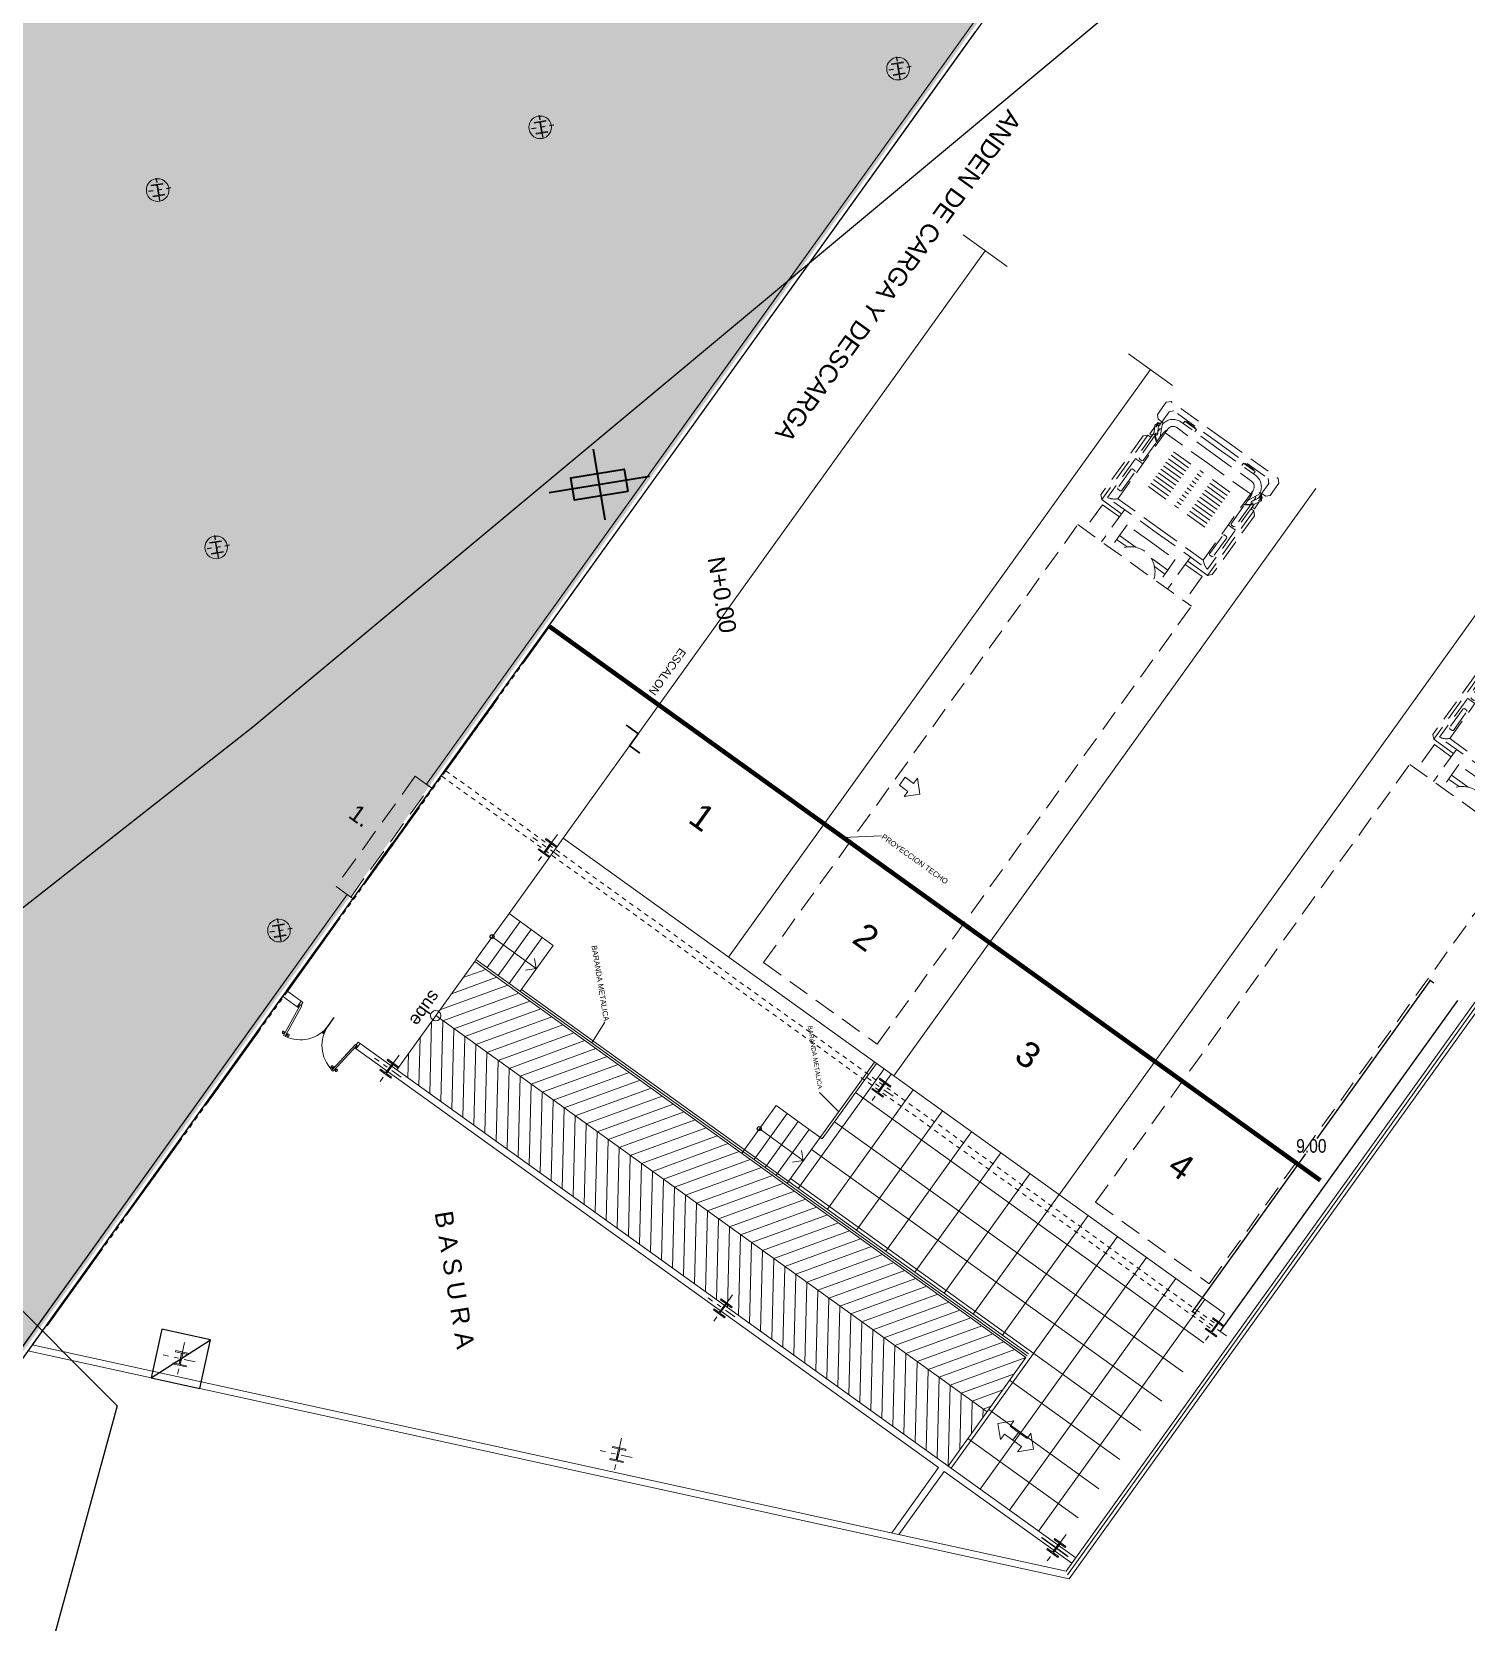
# Model space of a CAD drawing. Header units: metres. Extents: x 2 to 659295185, y -28 to 1124222152.
# Drawn here: x 655601.12 to 655632.81, y 1126062.22 to 1126097.35 of the extents above; entities that cross this region are included whole.
import ezdxf

# ---------------------------------------------------------------- set-up
doc = ezdxf.new("R2010")
doc.units = ezdxf.units.M
doc.header["$MEASUREMENT"] = 0
for name, pattern in [('CCSM_C1_CUERPO G$0$CCSM_C1_CUERPO NS$0$CONTINUA', [0]), ('CCSM_C1_CUERPO G$0$DASHDOT', [1, 0.5, -0.25, 0, -0.25]), ('CCSM_C1_CUERPO G$0$DASHED', [0.75, 0.5, -0.25]), ('CCSM_C1_CUERPO G$0$DASHEDX2', [1.5, 1, -0.5]), ('CENTER2', [1.125, 0.75, -0.125, 0.125, -0.125]), ('DASHDOT', [1, 0.5, -0.25, 0, -0.25])]:
    doc.linetypes.add(name, pattern=pattern)
doc.layers.get('0').update_dxf_attribs({"linetype": 'CONTINUOUS'})
for name, color, linetype, lineweight in [('CCSM_C1_CUERPO G$0$0-ESCALERAS', 100, 'CONTINUOUS', 9), ('CCSM_C1_CUERPO G$0$A_Vistas', 8, 'CCSM_C1_CUERPO G$0$CCSM_C1_CUERPO NS$0$CONTINUA', 20), ('CCSM_C1_CUERPO G$0$BROCAL', 9, 'CONTINUOUS', 5), ('CCSM_C1_CUERPO G$0$D-REJA VISTA', 252, 'CONTINUOUS', 15), ('CCSM_XREF ESTRUCTURA15$0$E-CG-COLUMNA', 2, 'CONTINUOUS', 35), ('LOCALES ASIGNADOS', 41, 'DASHDOT', 0), ('PARCELA', 140, 'CONTINUOUS', 40)]:
    doc.layers.add(name, color=color, linetype=linetype, lineweight=lineweight)
for name, color, linetype in [('CCSM_C1_CUERPO G$0$2', 1, 'CONTINUOUS'), ('CCSM_C1_CUERPO G$0$A-AREAS COMERCIALES', 151, 'CONTINUOUS'), ('CCSM_C1_CUERPO G$0$A_Paredes', 2, 'CONTINUOUS'), ('CCSM_C1_CUERPO G$0$ACOT', 7, 'CONTINUOUS'), ('CCSM_C1_CUERPO G$0$vialidad externa', 7, 'CONTINUOUS'), ('COLUMNA', 9, 'CONTINUOUS'), ('EJES', 7, 'CENTER2'), ('Parcelas', 140, 'CONTINUOUS')]:
    doc.layers.add(name, color=color, linetype=linetype)
doc.styles.add('CCSM_C1_CUERPO G$0$A', font='arial.ttf')
doc.styles.add('CCSM_C1_CUERPO G$0$ARIAL NARROW', font='ARIALN.TTF')
doc.styles.add('CCSM_C1_CUERPO G$0$Standard', font='arial.ttf')
doc.dimstyles.new('CCSM_C1_CUERPO G$0$STANDARD', dxfattribs={"dimtxt": 0.18, "dimasz": 0.18, "dimexe": 0.18, "dimexo": 0.0625, "dimgap": 0.09, "dimtad": 0, "dimtih": 1, "dimtoh": 1, "dimdec": 4, "dimzin": 0, "dimdsep": 46, "dimtxsty": 'CCSM_C1_CUERPO G$0$Standard', "dimcen": 0.09, "dimadec": 0, "dimazin": 0, "dimtfac": 1, "dimtdec": 4, "dimtofl": 0, "dimtmove": 0, "dimatfit": 3, "dimfxl": 1, "dimtolj": 1, "dimtzin": 0, "dimarcsym": 0})

# ---------------------------------------------------------------- blocks, each defined once
blk = doc.blocks.new('CCSM_C1_CUERPO G$0$_ARCHTICK')
at = {"color": 0, "linetype": 'ByBlock', "const_width": 0.15}
blk.add_lwpolyline([(-0.5, -0.5), (0.5, 0.5)], dxfattribs=at)
blk = doc.blocks.new('*D2150')
at = {"ltscale": 0.5, "transparency": 16777216}
for p, q in [((655632.024, 1126076.405), (655629.511, 1126072.906)), ((655632.096, 1126076.334), (655632.001, 1126076.401)), ((655626.756, 1126069.068), (655629.268, 1126072.567)), ((655626.847, 1126069.023), (655626.752, 1126069.091))]:
    blk.add_line(p, q, dxfattribs=at)
at = {"ltscale": 0.5, "transparency": 16777216, "xscale": 0.016, "yscale": 0.016, "zscale": 0.016}
for p, rotation in [((655632.014, 1126076.392), 54.32179177745311), ((655626.765, 1126069.081), 234.3217917774531)]:
    blk.add_blockref('CCSM_C1_CUERPO G$0$_ARCHTICK', p, dxfattribs=dict(at, rotation=rotation))
at = {"color": 0, "ltscale": 0.5, "transparency": 16777216, "insert": (655629.39, 1126072.737), "char_height": 0.3, "attachment_point": 5, "style": 'CCSM_C1_CUERPO G$0$ARIAL NARROW'}
blk.add_mtext('\\A1;9.00', dxfattribs=at)
blk = doc.blocks.new('CCSM_C1_CUERPO G$0$1111')
at = {"linetype": 'CCSM_C1_CUERPO G$0$DASHED'}
for p, q in [((4.253, 3.627), (4.242, 0.375)), ((4.253, 3.627), (16.788, 3.583)), ((16.788, 3.583), (16.777, 0.332)), ((17.495, 3.384), (16.787, 3.386)), ((17.494, 2.899), (17.495, 3.384)), ((17.588, 3.387), (17.586, 2.902)), ((17.668, 3.548), (17.588, 3.468)), ((19.432, 3.462), (17.588, 3.468)), ((17.588, 3.468), (17.588, 3.387)), ((19.353, 3.542), (17.668, 3.548)), ((17.698, 1.954), (17.703, 3.383)), ((19.549, 3.377), (17.703, 3.383)), ((18.82, 3.172), (18.821, 3.379)), ((19.353, 3.542), (19.432, 3.462)), ((19.432, 3.38), (19.432, 3.462)), ((19.677, 3.443), (19.483, 3.443)), ((19.483, 3.443), (19.483, 3.377)), ((19.569, 3.343), (19.492, 3.306)), ((19.578, 3.334), (19.503, 3.3)), ((19.812, 3.332), (19.559, 3.207)), ((19.569, 3.342), (19.577, 3.334)), ((19.57, 3.384), (19.713, 3.463)), ((19.751, 3.385), (19.583, 3.294)), ((19.7, 3.413), (19.691, 3.422)), ((19.72, 3.434), (19.693, 3.422)), ((19.724, 3.422), (19.7, 3.413)), ((19.721, 3.434), (19.801, 3.425)), ((19.746, 3.416), (19.724, 3.422)), ((19.838, 3.376), (19.734, 3.376)), ((19.792, 3.417), (19.747, 3.417)), ((19.802, 3.442), (19.756, 3.442)), ((19.864, 3.354), (19.792, 3.417)), ((19.801, 3.425), (19.872, 3.353)), ((19.802, 3.424), (19.802, 3.442)), ((19.802, 3.376), (19.802, 3.408)), ((20.159, 3.375), (19.85, 3.376)), ((19.872, 3.353), (19.863, 3.353)), ((19.951, 3.56), (19.87, 3.48)), ((19.87, 3.376), (19.87, 3.48)), ((19.951, 3.56), (20.298, 3.559)), ((20.239, 3.294), (20.159, 3.375)), ((20.378, 3.478), (20.298, 3.559)), ((20.372, 1.945), (20.378, 3.478)), ((17.817, 3.175), (17.813, 1.954)), ((19.812, 3.168), (17.817, 3.175)), ((18.021, 3.322), (18.001, 3.302)), ((18.001, 3.302), (18.001, 3.233)), ((18.001, 3.233), (18.021, 3.212)), ((18.56, 3.32), (18.021, 3.322)), ((18.021, 3.212), (18.56, 3.211)), ((18.58, 3.3), (18.56, 3.32)), ((18.56, 3.211), (18.58, 3.23)), ((18.58, 3.23), (18.58, 3.3)), ((18.865, 3.304), (18.864, 3.23)), ((18.884, 3.209), (18.864, 3.23)), ((18.865, 3.304), (18.885, 3.324)), ((18.884, 3.209), (19.416, 3.208)), ((19.525, 3.322), (18.885, 3.324)), ((19.492, 3.306), (19.408, 3.198)), ((19.428, 3.194), (19.408, 3.197)), ((19.503, 3.3), (19.428, 3.195)), ((19.437, 3.208), (19.565, 3.207)), ((19.686, 3.199), (19.559, 3.207)), ((19.714, 3.321), (19.634, 3.322)), ((19.708, 3.169), (19.704, 1.947)), ((19.714, 3.321), (19.724, 3.304)), ((19.714, 3.284), (19.724, 3.304)), ((19.957, 1.946), (19.961, 3.018)), ((20.121, 1.946), (20.125, 3.017)), ((20.234, 1.945), (20.239, 3.294)), ((17.701, 2.899), (16.785, 2.902)), ((17.447, 2.646), (16.785, 2.648)), ((17.032, 2.647), (17.031, 2.348)), ((17.145, 2.168), (17.147, 2.647)), ((17.444, 1.955), (17.447, 2.646)), ((18.461, 2.758), (18.459, 1.952)), ((18.561, 2.757), (18.559, 1.951)), ((18.661, 2.757), (18.659, 1.951)), ((18.761, 2.757), (18.759, 1.95)), ((18.861, 2.756), (18.859, 1.95)), ((18.961, 2.756), (18.959, 1.95)), ((19.061, 2.755), (19.059, 1.949)), ((19.161, 2.755), (19.159, 1.949)), ((19.261, 2.755), (19.259, 1.949)), ((19.361, 2.754), (19.359, 1.948)), ((19.461, 2.754), (19.459, 1.948)), ((20.193, 2.617), (20.124, 2.617)), ((20.125, 2.949), (20.194, 2.949)), ((20.194, 2.949), (20.193, 2.617)), ((20.206, 2.653), (20.193, 2.64)), ((20.194, 2.916), (20.207, 2.903)), ((20.207, 2.903), (20.206, 2.653)), ((17.031, 2.348), (17.031, 2.393)), ((17.146, 2.416), (17.145, 2.168)), ((17.444, 1.955), (17.442, 1.264)), ((17.698, 1.954), (17.693, 0.525)), ((17.809, 0.732), (17.813, 1.954)), ((18.456, 1.145), (18.459, 1.952)), ((18.556, 1.145), (18.559, 1.951)), ((18.656, 1.145), (18.659, 1.951)), ((18.756, 1.144), (18.759, 1.95)), ((18.856, 1.144), (18.859, 1.95)), ((18.956, 1.144), (18.959, 1.95)), ((19.056, 1.143), (19.059, 1.949)), ((19.156, 1.143), (19.159, 1.949)), ((19.256, 1.143), (19.259, 1.949)), ((19.356, 1.142), (19.359, 1.948)), ((19.456, 1.142), (19.459, 1.948)), ((19.699, 0.726), (19.704, 1.947)), ((19.957, 1.946), (19.954, 0.875)), ((20.121, 1.946), (20.118, 0.874)), ((20.234, 1.945), (20.229, 0.596)), ((20.372, 1.945), (20.367, 0.411)), ((17.027, 1.266), (17.028, 1.565)), ((17.028, 1.565), (17.028, 1.52)), ((17.144, 1.744), (17.142, 1.265)), ((17.143, 1.496), (17.144, 1.744)), ((17.442, 1.264), (16.78, 1.267)), ((20.188, 1.274), (20.119, 1.274)), ((20.187, 0.942), (20.188, 1.274)), ((20.201, 1.238), (20.188, 1.251)), ((20.2, 0.988), (20.201, 1.238)), ((17.695, 1.01), (16.779, 1.013)), ((17.487, 1.01), (17.485, 0.526)), ((17.578, 0.523), (17.579, 1.007)), ((20.118, 0.942), (20.187, 0.942)), ((20.187, 0.975), (20.2, 0.988)), ((4.242, 0.375), (16.777, 0.332)), ((17.485, 0.526), (16.777, 0.528)), ((17.577, 0.441), (17.578, 0.523)), ((19.422, 0.435), (17.577, 0.441)), ((17.657, 0.361), (17.577, 0.441)), ((19.539, 0.519), (17.693, 0.525)), ((19.803, 0.725), (17.809, 0.732)), ((17.991, 0.604), (17.992, 0.674)), ((18.011, 0.584), (17.991, 0.604)), ((17.992, 0.674), (18.012, 0.694)), ((18.551, 0.582), (18.011, 0.584)), ((18.012, 0.694), (18.551, 0.692)), ((18.551, 0.692), (18.571, 0.672)), ((18.571, 0.602), (18.551, 0.582)), ((18.571, 0.672), (18.571, 0.602)), ((18.812, 0.729), (18.811, 0.521)), ((18.875, 0.691), (18.855, 0.671)), ((18.855, 0.596), (18.855, 0.671)), ((18.855, 0.596), (18.875, 0.576)), ((18.875, 0.691), (19.407, 0.689)), ((19.515, 0.574), (18.875, 0.576)), ((19.341, 0.355), (19.422, 0.435)), ((19.419, 0.702), (19.399, 0.7)), ((19.482, 0.59), (19.4, 0.699)), ((19.494, 0.595), (19.42, 0.701)), ((19.422, 0.516), (19.422, 0.435)), ((19.429, 0.689), (19.556, 0.688)), ((19.472, 0.453), (19.473, 0.519)), ((19.666, 0.452), (19.472, 0.453)), ((19.559, 0.552), (19.482, 0.59)), ((19.568, 0.561), (19.494, 0.595)), ((19.678, 0.695), (19.55, 0.688)), ((19.803, 0.561), (19.55, 0.688)), ((19.559, 0.553), (19.567, 0.561)), ((19.56, 0.511), (19.702, 0.432)), ((19.741, 0.509), (19.574, 0.601)), ((19.704, 0.573), (19.624, 0.573)), ((19.69, 0.482), (19.681, 0.473)), ((19.71, 0.461), (19.682, 0.473)), ((19.714, 0.473), (19.69, 0.482)), ((19.704, 0.611), (19.715, 0.591)), ((19.704, 0.573), (19.715, 0.591)), ((19.711, 0.46), (19.791, 0.468)), ((19.736, 0.478), (19.714, 0.473)), ((19.828, 0.518), (19.724, 0.518)), ((19.782, 0.477), (19.736, 0.477)), ((19.792, 0.451), (19.746, 0.452)), ((19.854, 0.54), (19.782, 0.477)), ((19.791, 0.468), (19.862, 0.54)), ((19.792, 0.518), (19.792, 0.486)), ((19.792, 0.47), (19.792, 0.451)), ((20.149, 0.517), (19.84, 0.518)), ((19.863, 0.54), (19.853, 0.54)), ((19.86, 0.518), (19.86, 0.413)), ((19.939, 0.333), (19.86, 0.413)), ((20.229, 0.596), (20.149, 0.517)), ((20.367, 0.411), (20.287, 0.332)), ((19.341, 0.355), (17.657, 0.361)), ((19.939, 0.333), (20.287, 0.332))]:
    blk.add_line(p, q, dxfattribs=at)
for centre, radius, start, end in [((18.106, 3.47), 0.412, 192.105, 225.5713), ((19.574, 3.339), 0.0456, 94.7612, 201.3744), ((19.718, 3.417), 0.046, 15.7975, 95.9829), ((19.718, 3.417), 0.046, 315.9424, 359.7349), ((19.811, 3.018), 0.314, 359.8, 89.8), ((19.574, 3.339), 0.0456, 211.4041, 316.055), ((19.686, 3.049), 0.15, 52.5973, 89.8), ((19.811, 3.018), 0.15, 359.8, 89.8), ((16.58, 1.936), 0.611, 1.8943, 70.4976), ((16.58, 1.98), 0.611, 289.1023, 357.7057), ((19.804, 0.875), 0.15, 269.8, 359.8), ((19.804, 0.875), 0.314, 269.8, 359.8), ((18.096, 0.436), 0.412, 134.0287, 167.495), ((19.564, 0.557), 0.0456, 158.2255, 264.8387), ((19.564, 0.557), 0.0456, 43.545, 148.1959), ((19.678, 0.845), 0.15, 269.8, 307.0026), ((19.708, 0.477), 0.046, 263.6171, 343.8024), ((19.708, 0.477), 0.046, 359.8651, 43.6575)]:
    blk.add_arc(centre, radius, start, end, dxfattribs=at)
blk = doc.blocks.new('CCSM_C1_CUERPO G$0$DFF SD')
at = {"color": 8, "extrusion": (0, 0, -1)}
for p, q in [((-2.6, -6.15), (-2.6, -6)), ((-2.6, -6), (-2.552, -6)), ((-2.573, -6.15), (-2.6, -6.15)), ((-2.552, -6.075), (-2.573, -6.075)), ((-2.573, -6.075), (-2.573, -6.15)), ((-2.568, -6.08), (-2.531, -6.078)), ((-2.475, -6.84), (-2.568, -6.08)), ((-2.552, -6), (-2.552, -6.075)), ((-2.531, -6.078), (-2.438, -6.838)), ((-1.068, -6.078), (-1.161, -6.838)), ((-1.124, -6.84), (-1.031, -6.08)), ((-1.031, -6.08), (-1.068, -6.078)), ((-1, -6), (-1.048, -6)), ((-1.048, -6), (-1.048, -6.075)), ((-1.048, -6.075), (-1.026, -6.075)), ((-1.026, -6.075), (-1.026, -6.15)), ((-1.026, -6.15), (-1, -6.15)), ((-1, -6.15), (-1, -6)), ((-2.505, -6.777), (-2.488, -6.776)), ((-2.504, -6.795), (-2.487, -6.794)), ((-2.487, -6.801), (-2.489, -6.769)), ((-2.486, -6.766), (-2.485, -6.766)), ((-2.486, -6.766), (-2.485, -6.766)), ((-2.485, -6.757), (-2.485, -6.765)), ((-2.482, -6.804), (-2.485, -6.765)), ((-2.484, -6.803), (-2.482, -6.803)), ((-2.482, -6.754), (-2.481, -6.754)), ((-2.481, -6.812), (-2.482, -6.804)), ((-2.478, -6.815), (-2.477, -6.815)), ((-2.438, -6.838), (-2.475, -6.84)), ((-2.441, -6.752), (-2.442, -6.752)), ((-2.438, -6.754), (-2.437, -6.762)), ((-2.437, -6.812), (-2.438, -6.812)), ((-2.434, -6.801), (-2.437, -6.762)), ((-2.435, -6.763), (-2.436, -6.763)), ((-2.435, -6.763), (-2.436, -6.763)), ((-2.433, -6.8), (-2.435, -6.8)), ((-2.434, -6.809), (-2.434, -6.801)), ((-2.43, -6.797), (-2.432, -6.766)), ((-2.415, -6.771), (-2.432, -6.772)), ((-2.414, -6.79), (-2.431, -6.791)), ((-1.185, -6.79), (-1.169, -6.791)), ((-1.184, -6.771), (-1.168, -6.772)), ((-1.169, -6.797), (-1.167, -6.766)), ((-1.167, -6.8), (-1.165, -6.8)), ((-1.165, -6.801), (-1.162, -6.762)), ((-1.165, -6.809), (-1.165, -6.801)), ((-1.164, -6.763), (-1.163, -6.763)), ((-1.164, -6.763), (-1.163, -6.763)), ((-1.163, -6.812), (-1.161, -6.812)), ((-1.162, -6.754), (-1.162, -6.762)), ((-1.161, -6.838), (-1.124, -6.84)), ((-1.159, -6.752), (-1.157, -6.752)), ((-1.121, -6.815), (-1.123, -6.815)), ((-1.117, -6.754), (-1.119, -6.754)), ((-1.118, -6.812), (-1.117, -6.804)), ((-1.117, -6.804), (-1.115, -6.765)), ((-1.115, -6.803), (-1.117, -6.803)), ((-1.114, -6.757), (-1.115, -6.765)), ((-1.113, -6.766), (-1.114, -6.766)), ((-1.113, -6.766), (-1.114, -6.766)), ((-1.112, -6.801), (-1.11, -6.769)), ((-1.096, -6.795), (-1.112, -6.794)), ((-1.094, -6.777), (-1.111, -6.776))]:
    blk.add_line(p, q, dxfattribs=at)
at = {"color": 9}
for centre, start, end in [((-2.568, -6.08), 279.771, 0), ((-1.031, -6.08), 180, 260.229)]:
    blk.add_arc(centre, 0.769, start, end, dxfattribs=at)
at = {"color": 8, "extrusion": (0, 0, -1)}
for centre, radius, start, end in [((2.503, -6.786), 0.038, 356.2363, 12.4729), ((2.503, -6.786), 0.038, 339.9996, 356.2363), ((2.512, -6.784), 0.0282, 12.4729, 31.3462), ((2.512, -6.789), 0.0282, 321.1263, 339.9996), ((2.519, -6.78), 0.0209, 31.3462, 55.7318), ((2.518, -6.794), 0.0209, 296.7407, 321.1263), ((2.523, -6.774), 0.0135, 55.7318, 86.2363), ((2.521, -6.801), 0.0135, 266.2363, 296.7407), ((2.523, -6.774), 0.0135, 86.2363, 116.7407), ((2.521, -6.801), 0.0135, 235.7318, 266.2363), ((2.526, -6.781), 0.0209, 116.7407, 141.1263), ((2.525, -6.795), 0.0209, 211.3462, 235.7318), ((2.532, -6.785), 0.0282, 141.1263, 159.9996), ((2.531, -6.791), 0.0282, 192.4729, 211.3462), ((2.541, -6.789), 0.038, 159.9996, 176.2363), ((2.541, -6.789), 0.038, 176.2363, 192.4729), ((2.486, -6.769), 0.00279, 356.2363, 86.2363), ((2.484, -6.801), 0.00279, 251.7587, 356.2363), ((2.482, -6.757), 0.00279, 356.2363, 86.2363), ((2.485, -6.765), 0.00093, 176.2363, 266.2363), ((2.483, -6.804), 0.00093, 71.7587, 176.2363), ((2.479, -6.812), 0.00279, 266.2363, 356.2363), ((2.44, -6.754), 0.00279, 86.2363, 176.2363), ((2.436, -6.762), 0.00093, 266.2363, 356.2363), ((2.437, -6.809), 0.00279, 176.2363, 266.2363), ((2.435, -6.766), 0.00279, 86.2363, 176.2363), ((2.434, -6.801), 0.00093, 356.2363, 100.7138), ((2.433, -6.797), 0.00279, 176.2363, 280.7138), ((2.378, -6.778), 0.038, 356.2363, 12.4729), ((2.378, -6.778), 0.038, 339.9996, 356.2363), ((2.388, -6.776), 0.0282, 12.4729, 31.3462), ((2.387, -6.781), 0.0282, 321.1263, 339.9996), ((2.394, -6.772), 0.0209, 31.3462, 55.7318), ((2.393, -6.786), 0.0209, 296.7407, 321.1263), ((2.398, -6.766), 0.0135, 55.7318, 86.2363), ((2.396, -6.792), 0.0135, 266.2363, 296.7407), ((2.398, -6.766), 0.0135, 86.2363, 116.7407), ((2.396, -6.792), 0.0135, 235.7318, 266.2363), ((2.401, -6.772), 0.0209, 116.7407, 141.1263), ((2.4, -6.786), 0.0209, 211.3462, 235.7318), ((2.407, -6.777), 0.0282, 141.1263, 159.9996), ((2.407, -6.783), 0.0282, 192.4729, 211.3462), ((2.416, -6.78), 0.038, 159.9996, 176.2363), ((2.416, -6.78), 0.038, 176.2363, 192.4729), ((1.183, -6.78), 0.038, 3.7637, 20.0004), ((1.183, -6.78), 0.038, 347.5271, 3.7637), ((1.193, -6.783), 0.0282, 328.6538, 347.5271), ((1.192, -6.777), 0.0282, 20.0004, 38.8737), ((1.199, -6.786), 0.0209, 304.2682, 328.6538), ((1.198, -6.772), 0.0209, 38.8737, 63.2593), ((1.203, -6.792), 0.0135, 273.7637, 304.2682), ((1.201, -6.766), 0.0135, 63.2593, 93.7637), ((1.203, -6.792), 0.0135, 243.2593, 273.7637), ((1.201, -6.766), 0.0135, 93.7637, 124.2682), ((1.206, -6.786), 0.0209, 218.8737, 243.2593), ((1.205, -6.772), 0.0209, 124.2682, 148.6538), ((1.212, -6.781), 0.0282, 200.0004, 218.8737), ((1.212, -6.776), 0.0282, 148.6538, 167.5271), ((1.221, -6.778), 0.038, 183.7637, 200.0004), ((1.221, -6.778), 0.038, 167.5271, 183.7637), ((1.166, -6.797), 0.00279, 259.2862, 3.7637), ((1.164, -6.766), 0.00279, 3.7637, 93.7637), ((1.166, -6.801), 0.00093, 79.2862, 183.7637), ((1.162, -6.809), 0.00279, 273.7637, 3.7637), ((1.163, -6.762), 0.00093, 183.7637, 273.7637), ((1.159, -6.754), 0.00279, 3.7637, 93.7637), ((1.121, -6.812), 0.00279, 183.7637, 273.7637), ((1.117, -6.757), 0.00279, 93.7637, 183.7637), ((1.116, -6.804), 0.00093, 3.7637, 108.2413), ((1.115, -6.801), 0.00279, 183.7637, 288.2413), ((1.114, -6.765), 0.00093, 273.7637, 3.7637), ((1.113, -6.769), 0.00279, 93.7637, 183.7637), ((1.058, -6.789), 0.038, 3.7637, 20.0004), ((1.058, -6.789), 0.038, 347.5271, 3.7637), ((1.068, -6.791), 0.0282, 328.6538, 347.5271), ((1.067, -6.785), 0.0282, 20.0004, 38.8737), ((1.074, -6.795), 0.0209, 304.2682, 328.6538), ((1.073, -6.781), 0.0209, 38.8737, 63.2593), ((1.078, -6.801), 0.0135, 273.7637, 304.2682), ((1.076, -6.774), 0.0135, 63.2593, 93.7637), ((1.078, -6.801), 0.0135, 243.2593, 273.7637), ((1.076, -6.774), 0.0135, 93.7637, 124.2682), ((1.082, -6.794), 0.0209, 218.8737, 243.2593), ((1.081, -6.78), 0.0209, 124.2682, 148.6538), ((1.087, -6.789), 0.0282, 200.0004, 218.8737), ((1.087, -6.784), 0.0282, 148.6538, 167.5271), ((1.096, -6.786), 0.038, 183.7637, 200.0004), ((1.096, -6.786), 0.038, 167.5271, 183.7637)]:
    blk.add_arc(centre, radius, start, end, dxfattribs=at)
at = {"layer": 'CCSM_C1_CUERPO G$0$2', "color": 12}
blk.add_line((-1.8, -6.299), (-1.8, -5.867), dxfattribs=at)
blk = doc.blocks.new('CCSM_C1_CUERPO G$0$44555')
at = {"layer": 'CCSM_C1_CUERPO G$0$D-REJA VISTA', "color": 9, "linetype": 'CCSM_C1_CUERPO G$0$DASHDOT', "ltscale": 0.5}
for p, q in [((19, 0.296), (19, -0.422)), ((19.322, -0.075), (18.599, -0.075))]:
    blk.add_line(p, q, dxfattribs=at)
at = {"layer": 'CCSM_C1_CUERPO G$0$D-REJA VISTA', "color": 3, "ltscale": 0.5}
blk.add_lwpolyline([(18.849, -0.224), (18.849, -0.199), (18.987, -0.2), (18.988, 0.05), (18.85, 0.051), (18.85, 0.076), (19.15, 0.075), (19.15, 0.05), (19.013, 0.05), (19.012, -0.2), (19.149, -0.2), (19.149, -0.225)], close=True, dxfattribs=at)
blk = doc.blocks.new('*D2161')
at = {"ltscale": 0.5, "transparency": 16777216}
for p, q in [((655632.024, 1126076.405), (655629.511, 1126072.906)), ((655632.096, 1126076.334), (655632.001, 1126076.401)), ((655626.756, 1126069.068), (655629.268, 1126072.567)), ((655626.847, 1126069.023), (655626.752, 1126069.091))]:
    blk.add_line(p, q, dxfattribs=at)
at = {"ltscale": 0.5, "transparency": 16777216, "xscale": 0.016, "yscale": 0.016, "zscale": 0.016}
for p, rotation in [((655632.014, 1126076.392), 54.32179177745311), ((655626.765, 1126069.081), 234.3217917774531)]:
    blk.add_blockref('CCSM_C1_CUERPO G$0$_ARCHTICK', p, dxfattribs=dict(at, rotation=rotation))
at = {"color": 0, "ltscale": 0.5, "transparency": 16777216, "insert": (655629.39, 1126072.737), "char_height": 0.3, "attachment_point": 5, "style": 'CCSM_C1_CUERPO G$0$ARIAL NARROW'}
blk.add_mtext('\\A1;9.00', dxfattribs=at)
blk = doc.blocks.new('CCSM_XREF ESTRUCTURA15$0$COLUM REC 120x50 mid')
at = {"color": 5}
for p, q in [((0, 1.124), (0, -1.124)), ((-0.789, 0), (0.789, 0))]:
    blk.add_line(p, q, dxfattribs=at)
at = {"color": 2}
blk.add_lwpolyline([(-0.25, 0.6), (-0.25, -0.6), (0.25, -0.6), (0.25, 0.6)], close=True, dxfattribs=at)
blk = doc.blocks.new('COL')
at = {"layer": 'COLUMNA', "color": 7, "linetype": 'Continuous', "lineweight": 0, "ltscale": 5}
blk.add_lwpolyline([(19.766, 15.152), (19.766, 15.169), (19.648, 15.169, -0.414214), (19.643, 15.174), (19.643, 15.391, -0.414214), (19.648, 15.396), (19.766, 15.396), (19.766, 15.412), (19.506, 15.412), (19.506, 15.396), (19.624, 15.396, -0.414214), (19.629, 15.391), (19.629, 15.174, -0.414214), (19.624, 15.169), (19.506, 15.169), (19.506, 15.152)], format="xyb", close=True, dxfattribs=at)
at = {"layer": 'EJES', "linetype": 'CENTER2', "ltscale": 0.03}
for p, q in [((19.636, 15.552), (19.636, 15.002)), ((19.346, 15.282), (19.916, 15.282))]:
    blk.add_line(p, q, dxfattribs=at)

msp = doc.modelspace()

# ---------------------------------------------------------------- hatches: boundary and pattern name
at = {"layer": 'CCSM_C1_CUERPO G$0$ACOT', "lineweight": 5, "ltscale": 0.5, "true_color": 0x9f8728}
h = msp.add_hatch(dxfattribs=at)
h.set_pattern_fill('NET', color=45, scale=0.25)
h.set_pattern_definition([(324.3058, (655612.8566, 1126079.5351), (0.46312, 0.644638), []), (54.3058, (655612.8566, 1126079.5351), (-0.644638, 0.46312), [])])
h.paths.add_polyline_path([(655618.5804, 1126072.8988), (655618.5398, 1126072.928), (655617.8371, 1126071.9553), (655623.1425, 1126068.1438), (655621.3629, 1126065.6668), (655623.7996, 1126063.9167), (655627.4744, 1126069.0334), (655619.781, 1126074.5605)])
at = {"layer": 'LOCALES ASIGNADOS'}
h = msp.add_hatch(color=256, dxfattribs=at)
edge = h.paths.add_edge_path()
edge.add_arc((655975.9593, 1126497.1278), 571.6129, 216.511196, 228.853005)
edge.add_line((655599.8419, 1126066.6896), (655654.2207, 1126142.3808))
edge.add_line((655654.2207, 1126142.3808), (655642.4814, 1126214.0024))
edge.add_line((655642.4814, 1126214.0024), (655582.0935, 1126204.1044))
edge.add_line((655582.0935, 1126204.1044), (655516.5308, 1126157.0296))

# ---------------------------------------------------------------- linework, layer by layer
at = {"color": 5, "linetype": 'CCSM_C1_CUERPO G$0$DASHEDX2', "lineweight": 5, "ltscale": 2}
for p, q in [((655601.4539, 1126068.7615), (655612.5561, 1126084.2151)), ((655601.4539, 1126068.7615), (655612.5561, 1126084.2151)), ((655612.5561, 1126084.2151), (655629.5892, 1126071.9781)), ((655612.5561, 1126084.2151), (655629.5892, 1126071.9781))]:
    msp.add_line(p, q, dxfattribs=at)
at = {"color": 5, "linetype": 'CCSM_C1_CUERPO G$0$DASHEDX2', "lineweight": 5, "ltscale": 0.015}
for p, q in [((655601.4539, 1126068.7615), (655612.5561, 1126084.2151)), ((655601.4539, 1126068.7615), (655612.5561, 1126084.2151)), ((655612.5561, 1126084.2151), (655629.5892, 1126071.9781)), ((655612.5561, 1126084.2151), (655629.5892, 1126071.9781))]:
    msp.add_line(p, q, dxfattribs=at)
at = {"color": 12, "linetype": 'CCSM_C1_CUERPO G$0$DASHEDX2', "lineweight": 5, "ltscale": 0.015}
for p, q in [((655610.1783, 1126080.9054), (655627.2025, 1126068.6748)), ((655610.1783, 1126080.9054), (655627.2025, 1126068.6748)), ((655610.2658, 1126081.0272), (655627.2904, 1126068.7964)), ((655610.2658, 1126081.0272), (655627.2904, 1126068.7964))]:
    msp.add_line(p, q, dxfattribs=at)
at = {"lineweight": 5}
for p, q in [((655619.8893, 1126079.5903), (655619.0448, 1126079.5535)), ((655619.8893, 1126079.5903), (655619.0448, 1126079.5535)), ((655613.7774, 1126075.4755), (655613.4937, 1126075.0141)), ((655613.7774, 1126075.4755), (655613.4937, 1126075.0141)), ((655618.5192, 1126073.9202), (655618.9487, 1126073.494)), ((655618.5192, 1126073.9202), (655618.9487, 1126073.494))]:
    msp.add_line(p, q, dxfattribs=at)
at = {"color": 9, "ltscale": 0.5}
for p, q in [((655612.2593, 1126076.6579), (655612.2593, 1126076.6579)), ((655618.1613, 1126072.4177), (655618.1613, 1126072.4177))]:
    msp.add_line(p, q, dxfattribs=at)
at = {"ltscale": 0.5}
for p, q in [((655627.3777, 1126068.6416), (655632.6277, 1126075.9517)), ((655627.3777, 1126068.6416), (655632.6277, 1126075.9517)), ((655603.7561, 1126067.6175), (655605.066, 1126068.4567)), ((655603.7561, 1126067.6175), (655605.066, 1126068.4567)), ((655623.4308, 1126064.0893), (655624.0179, 1126063.6675)), ((655623.4308, 1126064.0893), (655624.0179, 1126063.6675))]:
    msp.add_line(p, q, dxfattribs=at)
at = {"color": 5, "linetype": 'CCSM_C1_CUERPO G$0$DASHEDX2', "lineweight": 5, "ltscale": 0.015, "const_width": 0.1}
msp.add_lwpolyline([(655612.5561, 1126084.2151), (655629.5892, 1126071.9781)], dxfattribs=at)
msp.add_lwpolyline([(655612.5561, 1126084.2151), (655629.5892, 1126071.9781)], dxfattribs=at)
at = {"ltscale": 0.5}
msp.add_lwpolyline([(655603.9915, 1126068.692), (655603.7561, 1126067.6175), (655604.8307, 1126067.3822), (655605.066, 1126068.4567)], close=True, dxfattribs=at)
msp.add_lwpolyline([(655603.9915, 1126068.692), (655603.7561, 1126067.6175), (655604.8307, 1126067.3822), (655605.066, 1126068.4567)], close=True, dxfattribs=at)
at = {"color": 9, "ltscale": 0.5}
for centre in [(655611.2866, 1126077.3606), (655611.2866, 1126077.3606), (655617.1886, 1126073.1205), (655617.1886, 1126073.1205)]:
    msp.add_circle(centre, 0.0437, dxfattribs=at)
at = {"layer": 'CCSM_C1_CUERPO G$0$0-ESCALERAS', "color": 6, "lineweight": 5, "extrusion": (0, 0, -1)}
for points in [[(-655620.3904, 1126080.4551), (-655620.7421, 1126080.5127), (-655620.6845, 1126080.8644), (-655620.6004, 1126080.7475), (-655620.4127, 1126080.8824), (-655620.2866, 1126080.707), (-655620.4744, 1126080.5721)], [(-655620.3904, 1126080.4551), (-655620.7421, 1126080.5127), (-655620.6845, 1126080.8644), (-655620.6004, 1126080.7475), (-655620.4127, 1126080.8824), (-655620.2866, 1126080.707), (-655620.4744, 1126080.5721)], [(-655620.3904, 1126080.4551), (-655620.7421, 1126080.5127), (-655620.6845, 1126080.8644), (-655620.6004, 1126080.7475), (-655620.4127, 1126080.8824), (-655620.2866, 1126080.707), (-655620.4744, 1126080.5721)], [(-655622.522, 1126066.2525), (-655622.4644, 1126066.6042), (-655622.8161, 1126066.6618), (-655622.732, 1126066.5449), (-655622.9198, 1126066.41), (-655622.7938, 1126066.2345), (-655622.606, 1126066.3694)], [(-655622.8975, 1126065.9827), (-655623.2492, 1126066.0403), (-655623.1916, 1126066.392), (-655623.1076, 1126066.2751), (-655622.9198, 1126066.41), (-655622.7938, 1126066.2345), (-655622.9815, 1126066.0997)]]:
    msp.add_lwpolyline(points, close=True, dxfattribs=at)
at = {"layer": 'CCSM_C1_CUERPO G$0$2', "color": 2, "lineweight": 5}
for p, q in [((655606.7447, 1126076.1688), (655608.208, 1126078.2057)), ((655601.1254, 1126068.3471), (655606.6572, 1126076.047)), ((655606.6568, 1126076.0472), (655606.982, 1126075.8136)), ((655606.7444, 1126076.169), (655607.0695, 1126075.9354)), ((655606.982, 1126075.8136), (655607.0695, 1126075.9354))]:
    msp.add_line(p, q, dxfattribs=at)
at = {"layer": 'CCSM_C1_CUERPO G$0$A-AREAS COMERCIALES', "lineweight": 5}
msp.add_lwpolyline([(655641.3334, 1126213.7383), (655641.3576, 1126213.5902), (655642.5917, 1126213.7925), (655654.2996, 1126142.3627), (655599.8529, 1126066.5759, -0.053332), (655516.3654, 1126157.001), (655579.6821, 1126203.6331)], format="xyb", close=True, dxfattribs=at)
msp.add_lwpolyline([(655646.49, 1126190.0099), (655654.2997, 1126142.363), (655599.8531, 1126066.5761, -0.053332), (655516.3656, 1126157.0013), (655579.6822, 1126203.6334), (655641.3335, 1126213.7385), (655641.3578, 1126213.5905), (655642.5919, 1126213.7927), (655643.9016, 1126205.8023), (655639.7982, 1126205.1297), (655641.0926, 1126197.2328), (655636.3132, 1126196.4494), (655637.6072, 1126188.5547), (655646.49, 1126190.0099)], format="xyb", dxfattribs=at)
msp.add_lwpolyline([(655594.2122, 1126206.0147), (655605.8808, 1126134.8171), (655542.617, 1126124.451), (655542.4431, 1126124.423), (655547.4639, 1126118.673), (655554.923, 1126110.4029), (655561.6846, 1126103.1539), (655568.174, 1126096.4661), (655575.3225, 1126089.3195), (655581.2931, 1126083.5282), (655586.8201, 1126078.3304), (655590.1477, 1126075.2606), (655594.1965, 1126071.6035), (655598.2749, 1126067.9614), (655599.8533, 1126066.5765), (655654.2999, 1126142.3632), (655642.5916, 1126213.7927), (655641.3576, 1126213.5904), (655641.3334, 1126213.7383), (655594.2111, 1126206.022)], dxfattribs=at)
at = {"layer": 'CCSM_C1_CUERPO G$0$A_Paredes', "lineweight": 5}
for p, q in [((655609.8366, 1126080.7296), (655633.7278, 1126113.9849)), ((655620.8312, 1126096.0336), (655621.8417, 1126097.4401)), ((655614.7473, 1126087.308), (655621.9634, 1126097.3524)), ((655614.7475, 1126087.3083), (655621.9635, 1126097.3526)), ((655616.7259, 1126090.3192), (655620.8312, 1126096.0336)), ((655609.8367, 1126080.7299), (655616.7259, 1126090.3192)), ((655609.9584, 1126080.6421), (655614.7473, 1126087.308)), ((655609.9584, 1126080.6421), (655614.7473, 1126087.308)), ((655609.9585, 1126080.6423), (655614.7475, 1126087.3083)), ((655623.973, 1126063.3438), (655639.0646, 1126084.3572)), ((655624.0372, 1126063.1762), (655639.1865, 1126084.2697)), ((655599.8274, 1126066.7975), (655608.0862, 1126078.2932)), ((655604.5014, 1126073.0463), (655608.208, 1126078.2057)), ((655604.5015, 1126073.0465), (655608.2082, 1126078.2059)), ((655606.276, 1126075.7735), (655608.0863, 1126078.2934)), ((655603.4462, 1126071.8346), (655606.276, 1126075.7735)), ((655608.369, 1126075.0019), (655624.1851, 1126063.6392)), ((655608.2814, 1126074.8801), (655621.1536, 1126065.6324)), ((655600.4572, 1126067.6741), (655603.4462, 1126071.8346)), ((655599.8529, 1126066.5759), (655603.5678, 1126071.7468)), ((655599.8531, 1126066.5761), (655603.568, 1126071.7471)), ((655623.973, 1126063.3438), (655601.1254, 1126068.3471)), ((655624.0372, 1126063.1762), (655601.0301, 1126068.2145)), ((655621.1536, 1126065.6324), (655620.1162, 1126064.1884)), ((655621.2754, 1126065.5449), (655620.2758, 1126064.1535)), ((655621.2754, 1126065.5449), (655624.0976, 1126063.5174))]:
    msp.add_line(p, q, dxfattribs=at)
at = {"layer": 'CCSM_C1_CUERPO G$0$A_Vistas', "linetype": 'CCSM_C1_CUERPO G$0$DASHEDX2', "lineweight": 5}
for p, q in [((655609.9566, 1126080.6434), (655608.2062, 1126078.207)), ((655609.9568, 1126080.6436), (655608.2064, 1126078.2072))]:
    msp.add_line(p, q, dxfattribs=at)
at = {"layer": 'CCSM_C1_CUERPO G$0$A_Vistas', "lineweight": 5}
for p, q in [((655609.9584, 1126080.6421), (655609.8365, 1126080.7296)), ((655609.9585, 1126080.6423), (655609.8367, 1126080.7299)), ((655608.208, 1126078.2057), (655608.0862, 1126078.2932)), ((655608.208, 1126078.2057), (655608.0862, 1126078.2932)), ((655608.2082, 1126078.2059), (655608.0863, 1126078.2934)), ((655608.2082, 1126078.2059), (655608.0863, 1126078.2934))]:
    msp.add_line(p, q, dxfattribs=at)
at = {"layer": 'CCSM_C1_CUERPO G$0$A_Vistas', "linetype": 'CCSM_C1_CUERPO G$0$DASHED', "lineweight": 5}
for points in [[(655608.1633, 1126078.2378), (655609.9137, 1126080.6742), (655609.5888, 1126080.9076), (655607.8384, 1126078.4712)], [(655608.1635, 1126078.238), (655609.9138, 1126080.6745), (655609.589, 1126080.9078), (655607.8386, 1126078.4714)]]:
    msp.add_lwpolyline(points, close=True, dxfattribs=at)
at = {"layer": 'CCSM_C1_CUERPO G$0$A_Vistas', "lineweight": 5}
for centre in [(655620.2568, 1126096.5378), (655612.3506, 1126095.2423), (655603.8967, 1126093.8571), (655605.1903, 1126085.9623), (655606.578, 1126077.496)]:
    msp.add_circle(centre, 0.25, dxfattribs=at)
at = {"layer": 'CCSM_C1_CUERPO G$0$ACOT', "color": 1, "lineweight": 5, "ltscale": 0.5, "const_width": 0.0375}
msp.add_lwpolyline([(655614.2507, 1126082.0361), (655614.5165, 1126081.8451), (655614.3257, 1126081.5795), (655614.5523, 1126081.4167)], dxfattribs=at)
at = {"layer": 'CCSM_C1_CUERPO G$0$BROCAL', "color": 3, "lineweight": 5}
for p, q in [((655611.6605, 1126077.8702), (655612.8566, 1126079.5351)), ((655612.8566, 1126079.5351), (655627.4744, 1126069.0334)), ((655611.6605, 1126077.8702), (655612.6351, 1126077.1701)), ((655611.6605, 1126077.8702), (655612.6351, 1126077.1701)), ((655611.9057, 1126076.1549), (655612.6351, 1126077.1701)), ((655610.902, 1126076.8145), (655610.9312, 1126076.8551)), ((655610.902, 1126076.8145), (655623.0841, 1126068.0626)), ((655610.9312, 1126076.8551), (655623.1133, 1126068.1032)), ((655611.9057, 1126076.1549), (655611.9349, 1126076.1955)), ((655611.9349, 1126076.1955), (655623.1425, 1126068.1438)), ((655616.804, 1126072.5743), (655616.8332, 1126072.6149)), ((655617.8078, 1126071.9148), (655617.837, 1126071.9554))]:
    msp.add_line(p, q, dxfattribs=at)
at = {"layer": 'CCSM_C1_CUERPO G$0$BROCAL', "color": 9, "lineweight": 5}
for p, q in [((655610.9312, 1126076.8551), (655611.6605, 1126077.8702)), ((655611.1748, 1126076.68), (655611.9041, 1126077.6952)), ((655611.4185, 1126076.505), (655612.1478, 1126077.5202)), ((655611.2866, 1126077.3606), (655612.2593, 1126076.6579)), ((655611.6621, 1126076.33), (655612.3914, 1126077.3451)), ((655609.1808, 1126074.4186), (655610.902, 1126076.8145)), ((655612.2593, 1126076.6579), (655612.2234, 1126076.8808)), ((655612.2593, 1126076.6579), (655612.0221, 1126076.6197)), ((655617.8078, 1126071.9148), (655619.7403, 1126074.5897)), ((655618.5804, 1126072.8988), (655619.781, 1126074.5605)), ((655616.8332, 1126072.6149), (655617.5625, 1126073.6301)), ((655617.5625, 1126073.6301), (655618.5804, 1126072.8988)), ((655617.0768, 1126072.4399), (655617.8062, 1126073.4551)), ((655617.3205, 1126072.2649), (655618.0498, 1126073.28)), ((655617.1886, 1126073.1205), (655618.1613, 1126072.4177)), ((655617.5641, 1126072.0898), (655618.2935, 1126073.105)), ((655618.1613, 1126072.4177), (655618.1254, 1126072.6406)), ((655618.1613, 1126072.4177), (655617.9241, 1126072.3795)), ((655621.3629, 1126065.6668), (655623.0841, 1126068.0626))]:
    msp.add_line(p, q, dxfattribs=at)
at = {"layer": 'CCSM_C1_CUERPO G$0$D-REJA VISTA', "color": 8, "lineweight": 5, "ltscale": 0.5}
msp.add_line((655610.0414, 1126075.6166), (655622.2235, 1126066.8647), dxfattribs=at)
msp.add_line((655610.0414, 1126075.6166), (655622.2235, 1126066.8647), dxfattribs=at)
for points in [[(655610.3884, 1126076.0995), (655611.3893, 1126076.4644)], [(655610.6452, 1126076.457), (655611.1456, 1126076.6394)], [(655610.1316, 1126075.742), (655611.6329, 1126076.2893)], [(655610.1554, 1126073.7185), (655610.1995, 1126075.503), (655611.8766, 1126076.1143)], [(655610.399, 1126073.5435), (655610.4432, 1126075.3279), (655612.1202, 1126075.9393)], [(655610.6427, 1126073.3684), (655610.6868, 1126075.1529), (655612.3639, 1126075.7642)], [(655609.9117, 1126073.8935), (655609.9512, 1126075.4911)], [(655610.8863, 1126073.1934), (655610.9304, 1126074.9778), (655612.6075, 1126075.5892)], [(655611.1299, 1126073.0183), (655611.1741, 1126074.8028), (655612.8511, 1126075.4142)], [(655609.6681, 1126074.0686), (655609.6944, 1126075.1336)], [(655611.3736, 1126072.8433), (655611.4177, 1126074.6278), (655613.0948, 1126075.2391)], [(655611.6172, 1126072.6683), (655611.6614, 1126074.4527), (655613.3384, 1126075.0641)], [(655609.4244, 1126074.2436), (655609.4376, 1126074.7761)], [(655611.8609, 1126072.4932), (655611.905, 1126074.2777), (655613.5821, 1126074.889)], [(655612.1048, 1126072.318), (655612.149, 1126074.1024), (655613.826, 1126074.7138)], [(655612.3485, 1126072.1429), (655612.3926, 1126073.9274), (655614.0697, 1126074.5388)], [(655612.5921, 1126071.9679), (655612.6362, 1126073.7524), (655614.3133, 1126074.3637)], [(655612.8357, 1126071.7929), (655612.8799, 1126073.5773), (655614.5569, 1126074.1887)], [(655613.0794, 1126071.6178), (655613.1235, 1126073.4023), (655614.8006, 1126074.0136)], [(655613.323, 1126071.4428), (655613.3672, 1126073.2273), (655615.0442, 1126073.8386)], [(655613.5667, 1126071.2677), (655613.6108, 1126073.0522), (655615.2879, 1126073.6636)], [(655613.8103, 1126071.0927), (655613.8545, 1126072.8772), (655615.5315, 1126073.4885)], [(655614.0536, 1126070.9179), (655614.0978, 1126072.7024), (655615.7749, 1126073.3137)], [(655614.2973, 1126070.7428), (655614.3414, 1126072.5273), (655616.0185, 1126073.1387)], [(655614.5409, 1126070.5678), (655614.5851, 1126072.3523), (655616.2621, 1126072.9636)], [(655614.7846, 1126070.3928), (655614.8287, 1126072.1772), (655616.5058, 1126072.7886)], [(655615.0282, 1126070.2177), (655615.0724, 1126072.0022), (655616.7494, 1126072.6136)], [(655615.2719, 1126070.0427), (655615.316, 1126071.8272), (655616.9931, 1126072.4385)], [(655615.5155, 1126069.8677), (655615.5596, 1126071.6521), (655617.2367, 1126072.2635)], [(655615.7591, 1126069.6926), (655615.8033, 1126071.4771), (655617.4804, 1126072.0884)], [(655616.0028, 1126069.5176), (655616.0469, 1126071.3021), (655617.724, 1126071.9134)], [(655616.2464, 1126069.3425), (655616.2906, 1126071.127), (655617.9676, 1126071.7384)], [(655616.4901, 1126069.1675), (655616.5342, 1126070.952), (655618.2113, 1126071.5633)], [(655616.7337, 1126068.9925), (655616.7779, 1126070.7769), (655618.4549, 1126071.3883)], [(655616.9774, 1126068.8174), (655617.0215, 1126070.6019), (655618.6986, 1126071.2133)], [(655617.221, 1126068.6424), (655617.2651, 1126070.4269), (655618.9422, 1126071.0382)], [(655617.4646, 1126068.4674), (655617.5088, 1126070.2518), (655619.1859, 1126070.8632)], [(655617.7083, 1126068.2923), (655617.7524, 1126070.0768), (655619.4295, 1126070.6881)], [(655617.9519, 1126068.1173), (655617.9961, 1126069.9018), (655619.6731, 1126070.5131)], [(655618.1956, 1126067.9422), (655618.2397, 1126069.7267), (655619.9168, 1126070.3381)], [(655618.4392, 1126067.7672), (655618.4834, 1126069.5517), (655620.1604, 1126070.163)], [(655618.6829, 1126067.5922), (655618.727, 1126069.3766), (655620.4041, 1126069.988)], [(655618.9265, 1126067.4171), (655618.9706, 1126069.2016), (655620.6477, 1126069.8129)], [(655619.1701, 1126067.2421), (655619.2143, 1126069.0266), (655620.8914, 1126069.6379)], [(655619.4138, 1126067.0671), (655619.4579, 1126068.8515), (655621.135, 1126069.4629)], [(655619.6574, 1126066.892), (655619.7016, 1126068.6765), (655621.3786, 1126069.2878)], [(655619.9011, 1126066.717), (655619.9452, 1126068.5014), (655621.6223, 1126069.1128)], [(655620.1447, 1126066.5419), (655620.1889, 1126068.3264), (655621.8659, 1126068.9378)], [(655620.3884, 1126066.3669), (655620.4325, 1126068.1514), (655622.1096, 1126068.7627)], [(655620.632, 1126066.1919), (655620.6761, 1126067.9763), (655622.3532, 1126068.5877)], [(655620.8756, 1126066.0168), (655620.9198, 1126067.8013), (655622.5968, 1126068.4126)], [(655621.1193, 1126065.8418), (655621.1634, 1126067.6263), (655622.8405, 1126068.2376)], [(655621.3629, 1126065.6668), (655621.4071, 1126067.4512), (655623.0841, 1126068.0626)], [(655621.6197, 1126066.0242), (655621.6507, 1126067.2762), (655622.8273, 1126067.7051)], [(655621.8766, 1126066.3817), (655621.8944, 1126067.1011), (655622.5705, 1126067.3476)], [(655622.1334, 1126066.7392), (655622.138, 1126066.9261), (655622.3137, 1126066.9902)]]:
    msp.add_lwpolyline(points, dxfattribs=at)
msp.add_circle((655610.0414, 1126075.6166), 0.1142, dxfattribs=at)
at = {"layer": 'CCSM_C1_CUERPO G$0$vialidad externa', "color": 12, "lineweight": 5}
for p, q in [((655622.6659, 1126092.1644), (655621.6932, 1126092.8672)), ((655626.3205, 1126089.5388), (655625.3478, 1126090.2416))]:
    msp.add_line(p, q, dxfattribs=at)
at = {"layer": 'CCSM_C1_CUERPO G$0$vialidad externa', "lineweight": 5}
for q in [(655639.1254, 1126084.3136), (655638.6452, 1126083.6449)]:
    msp.add_line((655624.0051, 1126063.26), q, dxfattribs=at)
at = {"layer": 'CCSM_C1_CUERPO G$0$vialidad externa', "color": 12, "lineweight": 5}
for points in [[(655612.8566, 1126079.5351), (655622.1813, 1126092.5145)], [(655616.5112, 1126076.9096), (655625.8359, 1126089.889)], [(655616.5112, 1126076.9096), (655625.8359, 1126089.889)], [(655620.1659, 1126074.284), (655629.4905, 1126087.2634)], [(655620.1659, 1126074.284), (655629.4905, 1126087.2634)], [(655623.8205, 1126071.6584), (655633.1452, 1126084.6378)], [(655623.8205, 1126071.6584), (655633.1452, 1126084.6378)]]:
    msp.add_lwpolyline(points, dxfattribs=at)
at = {"layer": 'PARCELA', "lineweight": -3}
msp.add_lwpolyline([(655656, 1126858), (655735, 1126366), (655757, 1126231), (655746, 1126229), (655644, 1126213), (655643, 1126218), (655619, 1126214), (655627, 1126166), (655601, 1126162), (655597, 1126150), (655584, 1126141), (655585, 1126140), (655591, 1126133), (655563, 1126107), (655603, 1126067), (655600, 1126056), (655362, 1126108), (655294, 1126522), (655249, 1126801)], dxfattribs=at)
msp.add_lwpolyline([(655656, 1126858), (655735, 1126366), (655757, 1126231), (655746, 1126229), (655644, 1126213), (655643, 1126218), (655619, 1126214), (655627, 1126166), (655601, 1126162), (655597, 1126150), (655584, 1126141), (655585, 1126140), (655591, 1126133), (655563, 1126107), (655603, 1126067), (655600, 1126056), (655362, 1126108), (655294, 1126522), (655249, 1126801)], dxfattribs=at)
msp.add_lwpolyline([(655656, 1126858), (655735, 1126366), (655757, 1126231), (655746, 1126229), (655644, 1126213), (655643, 1126218), (655619, 1126214), (655627, 1126166), (655601, 1126162), (655597, 1126150), (655584, 1126141), (655585, 1126140), (655591, 1126133), (655563, 1126107), (655603, 1126067), (655600, 1126056), (655362, 1126108), (655294, 1126522), (655249, 1126801)], dxfattribs=at)
msp.add_lwpolyline([(655656, 1126858), (655735, 1126366), (655757, 1126231), (655746, 1126229), (655644, 1126213), (655643, 1126218), (655619, 1126214), (655627, 1126166), (655601, 1126162), (655597, 1126150), (655584, 1126141), (655585, 1126140), (655591, 1126133), (655563, 1126107), (655603, 1126067), (655600, 1126056), (655362, 1126108), (655294, 1126522), (655249, 1126801)], dxfattribs=at)
at = {"layer": 'Parcelas', "lineweight": -3}
msp.add_lwpolyline([(655407, 1126373), (655419, 1126334), (655427, 1126311), (655450, 1126258), (655470, 1126227), (655488, 1126195), (655518, 1126139), (655542, 1126099), (655569, 1126079), (655592, 1126071), (655606, 1126082), (655630, 1126102), (655649, 1126122), (655663, 1126152), (655658, 1126217), (655647, 1126289), (655665, 1126303), (655670, 1126341)], dxfattribs=at)

# ---------------------------------------------------------------- block references
at = {"lineweight": 5, "xscale": -1, "rotation": 9.308542514954707}
for p in [(655642.112, 1126084.6322), (655634.217, 1126083.3381), (655625.7518, 1126081.9506), (655627.0452, 1126074.056), (655628.4329, 1126065.5897)]:
    msp.add_blockref('COL', p, dxfattribs=at)
at = {"layer": 'CCSM_C1_CUERPO G$0$A_Vistas', "lineweight": 5, "xscale": 0.9500000000326525, "yscale": 0.9500000000326525, "zscale": 0.9500000000326525, "rotation": 54.53783514580393}
for p in [(655617.7487, 1126071.4994), (655625.0835, 1126066.2036)]:
    msp.add_blockref('CCSM_C1_CUERPO G$0$1111', p, dxfattribs=at)
at = {"layer": 'CCSM_C1_CUERPO G$0$D-REJA VISTA', "color": 1, "lineweight": 5}
for name, p, rotation in [('CCSM_C1_CUERPO G$0$44555', (655597.1286, 1126090.4651), 324.305771250571), ('CCSM_C1_CUERPO G$0$DFF SD', (655612.6816, 1126079.2915), 324.305771250571), ('CCSM_C1_CUERPO G$0$44555', (655593.6279, 1126085.5923), 324.305771250571), ('CCSM_C1_CUERPO G$0$44555', (655604.4994, 1126085.1698), 324.305771250571), ('CCSM_C1_CUERPO G$0$44555', (655600.9987, 1126080.2969), 324.305771250571), ('CCSM_C1_CUERPO G$0$44555', (655611.8697, 1126079.8747), 324.305771250571), ('CCSM_C1_CUERPO G$0$44555', (655585.856, 1126072.125), 347.8007712531942), ('CCSM_C1_CUERPO G$0$44555', (655595.512, 1126070.0104), 347.8007712531942), ('CCSM_C1_CUERPO G$0$44555', (655608.369, 1126075.0019), 324.305771250571)]:
    msp.add_blockref(name, p, dxfattribs=dict(at, rotation=rotation))
at = {"layer": 'CCSM_XREF ESTRUCTURA15$0$E-CG-COLUMNA', "lineweight": 5, "xscale": -1, "rotation": 279.305522597441}
msp.add_blockref('CCSM_XREF ESTRUCTURA15$0$COLUM REC 120x50 mid', (655613.6561, 1126087.3497), dxfattribs=at)

# ---------------------------------------------------------------- texts
at = {"lineweight": 5, "style": 'CCSM_C1_CUERPO G$0$Standard'}
for s, height, rotation, p in [('ESCALON', 0.18, 234.30577, (655615.4388, 1126083.7541)), ('ESCALON', 0.18, 234.30577, (655615.4388, 1126083.7541)), ('PROYECCION TECHO', 0.12, 324.30577, (655619.8781, 1126079.5408)), ('PROYECCION TECHO', 0.12, 324.30577, (655619.8781, 1126079.5408)), ('BARANDA METALICA', 0.12, 279.30577, (655613.4827, 1126077.1585)), ('BARANDA METALICA', 0.12, 279.30577, (655613.4827, 1126077.1585)), ('BARANDA METALICA', 0.1, 279.30577, (655618.2601, 1126075.3854)), ('BARANDA METALICA', 0.1, 279.30577, (655618.2601, 1126075.3854))]:
    msp.add_text(s, height=height, rotation=rotation, dxfattribs=at).set_placement(p)
at = {"layer": 'CCSM_C1_CUERPO G$0$A_Vistas', "lineweight": 5, "style": 'CCSM_C1_CUERPO G$0$A'}
for s, height, rotation, p in [('ANDEN DE CARGA Y DESCARGA', 0.4, 234.30529, (655622.6859, 1126095.6621)), ('N+0.00', 0.375, 279.30493, (655616.0498, 1126085.7259)), ('N+0.00', 0.375, 279.30493, (655616.0498, 1126085.7259)), ('1.', 0.375, 324.30493, (655608.0871, 1126080.0101)), ('1', 0.5625, 324.30493, (655615.5906, 1126079.9054)), ('2', 0.5625, 324.30493, (655619.2107, 1126077.2532)), ('sube', 0.28125, 234.30493, (655609.9419, 1126076.2042)), ('3', 0.5625, 324.30493, (655622.7929, 1126074.6558)), ('4', 0.5625, 324.30493, (655626.1776, 1126072.1956)), ('B A S U R A', 0.4, 279.30841, (655610.0139, 1126071.2651))]:
    msp.add_text(s, height=height, rotation=rotation, dxfattribs=at).set_placement(p)

# ---------------------------------------------------------------- dimensions: what is measured, and where the dimension line sits
at = {"ltscale": 0.5}
for picture in ['*D2150', '*D2161']:
    dim = msp.add_aligned_dim(p1=(655632.5059, 1126076.0392), p2=(655627.2568, 1126068.7284), distance=-0.605, dimstyle='CCSM_C1_CUERPO G$0$STANDARD', override={"dimtxt": 0.3, "dimasz": 0.016, "dimexe": 0.016, "dimexo": 0.016, "dimgap": 0.016, "dimdec": 2, "dimtxsty": 'CCSM_C1_CUERPO G$0$ARIAL NARROW', "dimblk": 'CCSM_C1_CUERPO G$0$_ARCHTICK', "dimcen": 0.008, "dimdle": 0.016, "dimclrd": 256, "dimclre": 256, "dimtdec": 2, "dimldrblk": 'CCSM_C1_CUERPO G$0$_ARCHTICK', "dimfxl": 0.1, "dimfxlon": 1, "dimlwd": 65535, "dimlwe": 65535}, dxfattribs=at)
    dim.commit()
    dim.dimension.update_dxf_attribs({"geometry": picture, "text_midpoint": (655629.3899, 1126072.7366)})

doc.saveas('drawing.dxf')
